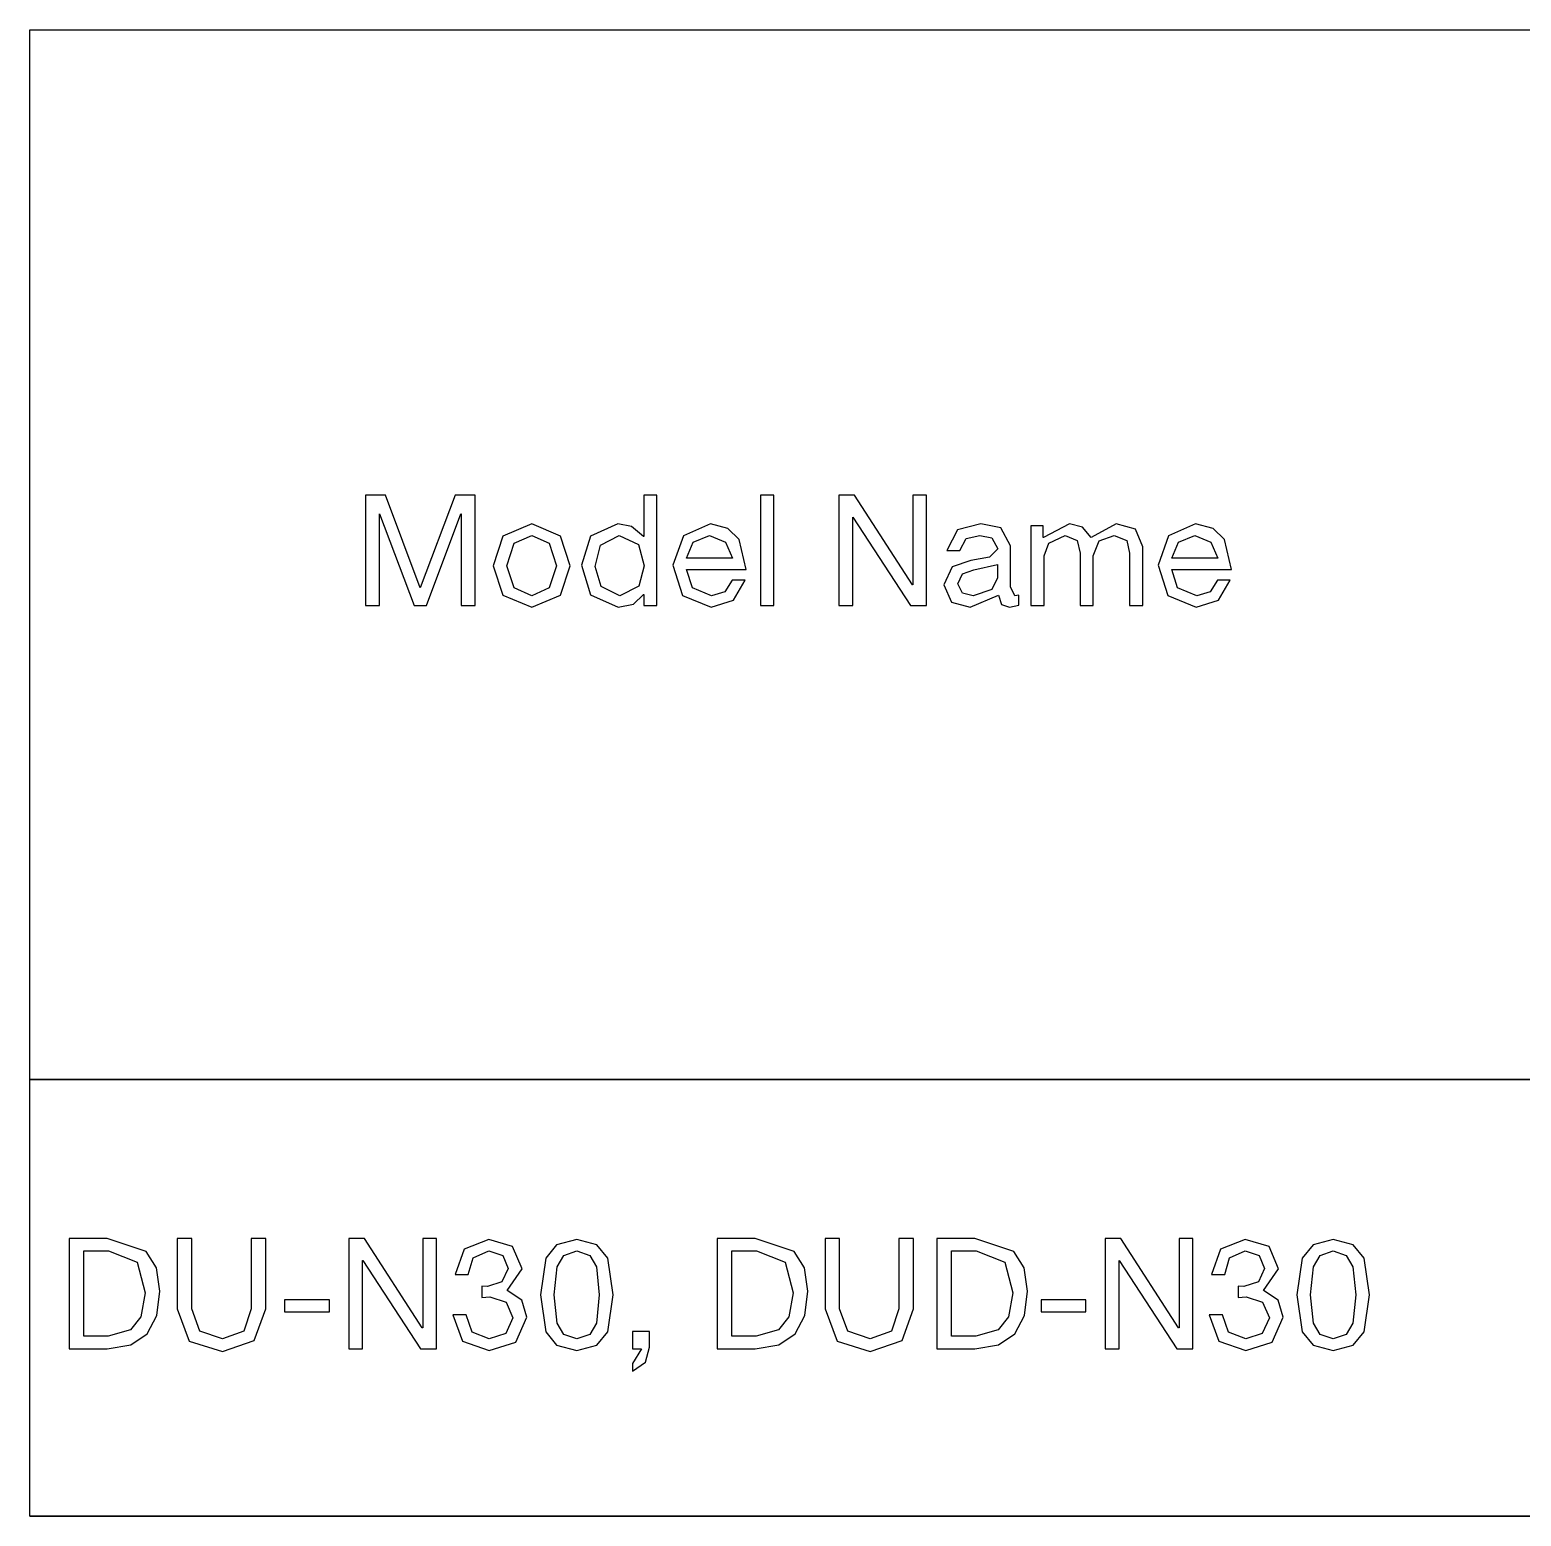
# Model space of a CAD drawing. Extents: x -212 to 220, y 7 to 294.
# Drawn here: x 18.02 to 45.33, y 120.68 to 147.9 of the extents above; entities that cross this region are included whole.
import ezdxf

# ---------------------------------------------------------------- set-up
doc = ezdxf.new("R2010")
doc.units = 0

msp = doc.modelspace()

# ---------------------------------------------------------------- linework, layer by layer
at = {"layer": '1'}
for p, q in [((18.017732, 147.898229), (46.017643, 147.898229)), ((18.017732, 128.676116), (18.017732, 147.898229)), ((18.0179, 147.898), (46.01781, 147.898)), ((24.531859, 139.373521), (24.168058, 139.373521)), ((24.168058, 139.373521), (24.168058, 137.356078)), ((25.168511, 137.678538), (24.531859, 139.373521)), ((25.805163, 139.373521), (25.168511, 137.678538)), ((26.173099, 139.373521), (25.805163, 139.373521)), ((26.173099, 137.356078), (26.173099, 139.373521)), ((29.50312, 139.373521), (29.263343, 139.373521)), ((29.263343, 139.373521), (29.263343, 138.621114)), ((29.50312, 137.356078), (29.50312, 139.373521)), ((31.64252, 139.373521), (31.402742, 139.373521)), ((31.402742, 139.373521), (31.402742, 137.356078)), ((31.64252, 137.356078), (31.64252, 139.373521)), ((33.123563, 139.373521), (32.83831, 139.373521)), ((32.83831, 139.373521), (32.83831, 137.356078)), ((34.181894, 137.736415), (33.123563, 139.373521)), ((34.442344, 139.373521), (34.190163, 139.373521)), ((34.190163, 139.373521), (34.190163, 137.736415)), ((34.442344, 137.356078), (34.442344, 139.373521)), ((24.420238, 137.356078), (24.420238, 139.034525)), ((24.420238, 139.034525), (24.424372, 139.034525)), ((24.424372, 139.034525), (25.05689, 137.356078)), ((25.284266, 137.356078), (25.91265, 139.034525)), ((25.91265, 139.034525), (25.920918, 139.034525)), ((25.920918, 139.034525), (25.920918, 137.356078)), ((27.209726, 138.84849), (26.682627, 138.627315)), ((27.736824, 138.627315), (27.209726, 138.84849)), ((28.78792, 138.84849), (28.287693, 138.623698)), ((29.039067, 138.799914), (28.78792, 138.84849)), ((29.259208, 138.621114), (29.039067, 138.799914)), ((30.48187, 138.84849), (29.988361, 138.633)), ((30.804911, 138.768004), (30.48187, 138.84849)), ((31.010518, 138.56427), (30.804911, 138.768004)), ((33.090491, 137.356078), (33.090491, 138.972513)), ((33.090491, 138.972513), (33.094625, 138.972513)), ((33.094625, 138.972513), (34.148822, 137.356078)), ((35.434528, 138.84849), (35.008199, 138.741003)), ((35.805048, 138.77666), (35.434528, 138.84849)), ((35.98023, 138.447482), (35.805048, 138.77666)), ((36.577608, 138.815417), (36.354367, 138.815417)), ((36.354367, 138.815417), (36.354367, 137.356078)), ((36.577608, 138.600443), (36.577608, 138.815417)), ((37.057165, 138.84849), (36.585877, 138.600443)), ((37.301077, 138.791129), (37.057165, 138.84849)), ((37.458173, 138.600443), (37.301077, 138.791129)), ((37.912925, 138.84849), (37.458173, 138.600443)), ((38.266907, 138.750822), (37.912925, 138.84849)), ((39.369163, 138.84849), (38.875654, 138.633)), ((39.692205, 138.768004), (39.369163, 138.84849)), ((39.897811, 138.56427), (39.692205, 138.768004)), ((26.682627, 138.627315), (26.502794, 138.08368)), ((26.754974, 138.08368), (26.887782, 138.49399)), ((26.887782, 138.49399), (27.209726, 138.63765)), ((27.209726, 138.63765), (27.531669, 138.49399)), ((27.531669, 138.49399), (27.664477, 138.08368)), ((27.916658, 138.08368), (27.736824, 138.627315)), ((28.287693, 138.623698), (28.122329, 138.091948)), ((28.471145, 138.461434), (28.812725, 138.63765)), ((28.812725, 138.63765), (29.166191, 138.469186)), ((29.263343, 138.621114), (29.259208, 138.621114)), ((29.988361, 138.633), (29.795609, 138.091948)), ((30.047789, 138.22424), (30.168194, 138.514661)), ((30.168194, 138.514661), (30.465334, 138.63765)), ((30.465334, 138.63765), (30.761439, 138.517761)), ((30.761439, 138.517761), (30.887012, 138.22424)), ((31.139193, 138.013401), (31.010518, 138.56427)), ((35.008199, 138.741003), (34.814412, 138.360665)), ((35.054191, 138.360665), (35.164779, 138.579773)), ((35.164779, 138.579773), (35.417992, 138.63765)), ((35.417992, 138.63765), (35.63865, 138.594759)), ((35.63865, 138.594759), (35.744586, 138.393738)), ((36.585877, 138.600443), (36.577608, 138.600443)), ((36.594145, 138.265581), (36.681478, 138.493473)), ((36.681478, 138.493473), (36.982751, 138.63765)), ((36.982751, 138.63765), (37.199791, 138.546183)), ((37.199791, 138.546183), (37.255602, 138.31519)), ((37.49538, 138.265581), (37.6008, 138.536882)), ((37.6008, 138.536882), (37.879852, 138.63765)), ((37.879852, 138.63765), (38.107228, 138.543083)), ((38.107228, 138.543083), (38.160971, 138.31519)), ((38.400749, 138.426811), (38.266907, 138.750822)), ((38.875654, 138.633), (38.682902, 138.091948)), ((38.935082, 138.22424), (39.055487, 138.514661)), ((39.055487, 138.514661), (39.352627, 138.63765)), ((39.352627, 138.63765), (39.648732, 138.517761)), ((39.648732, 138.517761), (39.774306, 138.22424)), ((40.026486, 138.013401), (39.897811, 138.56427)), ((28.37451, 138.071278), (28.471145, 138.461434)), ((29.166191, 138.469186), (29.271611, 138.08368)), ((30.887012, 138.22424), (30.047789, 138.22424)), ((34.814412, 138.360665), (35.054191, 138.360665)), ((35.597826, 138.239743), (35.252628, 138.178765)), ((35.744586, 138.393738), (35.597826, 138.239743)), ((35.98023, 137.699208), (35.98023, 138.447482)), ((36.594145, 137.356078), (36.594145, 138.265581)), ((37.255602, 138.31519), (37.255602, 137.356078)), ((37.49538, 137.356078), (37.49538, 138.265581)), ((38.160971, 138.31519), (38.160971, 137.356078)), ((38.400749, 137.356078), (38.400749, 138.426811)), ((39.774306, 138.22424), (38.935082, 138.22424)), ((26.502794, 138.08368), (26.682627, 137.543663)), ((26.502794, 138.08368), (26.502794, 138.08368)), ((26.887782, 137.676988), (26.754974, 138.08368)), ((26.754974, 138.08368), (26.754974, 138.08368)), ((27.664477, 138.08368), (27.531669, 137.676988)), ((27.736824, 137.543663), (27.916658, 138.08368)), ((28.122329, 138.091948), (28.28976, 137.552448)), ((28.483547, 137.700242), (28.37451, 138.071278)), ((28.37451, 138.071278), (28.37451, 138.071278)), ((29.271611, 138.08368), (29.169292, 137.706443)), ((29.795609, 138.091948), (29.974409, 137.540045)), ((30.152692, 137.679055), (30.047789, 138.013401)), ((30.047789, 138.013401), (31.139193, 138.013401)), ((34.913631, 138.062493), (34.760669, 137.732281)), ((35.252628, 138.178765), (34.913631, 138.062493)), ((35.100699, 137.936403), (35.306371, 138.009266)), ((35.306371, 138.009266), (35.740452, 138.108485)), ((35.740452, 138.108485), (35.740452, 137.864573)), ((38.682902, 138.091948), (38.861702, 137.540045)), ((39.039985, 137.679055), (38.935082, 138.013401)), ((38.935082, 138.013401), (40.026486, 138.013401)), ((27.209726, 137.533844), (26.887782, 137.676988)), ((27.531669, 137.676988), (27.209726, 137.533844)), ((28.825127, 137.533844), (28.483547, 137.700242)), ((29.169292, 137.706443), (28.825127, 137.533844)), ((30.502541, 137.533844), (30.152692, 137.679055)), ((30.882878, 137.819098), (30.75007, 137.605158)), ((31.118522, 137.819098), (30.882878, 137.819098)), ((30.904066, 137.450129), (31.118522, 137.819098)), ((34.190163, 137.736415), (34.181894, 137.736415)), ((34.760669, 137.732281), (34.901229, 137.417573)), ((35.01285, 137.748818), (35.100699, 137.936403)), ((35.099149, 137.58242), (35.01285, 137.748818)), ((35.740452, 137.864573), (35.636583, 137.649599)), ((36.058778, 137.533844), (35.98023, 137.699208)), ((39.389834, 137.533844), (39.039985, 137.679055)), ((39.770172, 137.819098), (39.637363, 137.605158)), ((40.005816, 137.819098), (39.770172, 137.819098)), ((39.791359, 137.450129), (40.005816, 137.819098)), ((26.682627, 137.543663), (27.209726, 137.323005)), ((27.209726, 137.323005), (27.736824, 137.543663)), ((28.28976, 137.552448), (28.792054, 137.323005)), ((29.07214, 137.378299), (29.259208, 137.554515)), ((29.259208, 137.554515), (29.263343, 137.554515)), ((29.263343, 137.554515), (29.263343, 137.356078)), ((29.974409, 137.540045), (30.494273, 137.323005)), ((30.494273, 137.323005), (30.904066, 137.450129)), ((30.75007, 137.605158), (30.502541, 137.533844)), ((34.901229, 137.417573), (35.240226, 137.323005)), ((35.293969, 137.533844), (35.099149, 137.58242)), ((35.240226, 137.323005), (35.756989, 137.546247)), ((35.636583, 137.649599), (35.293969, 137.533844)), ((35.756989, 137.546247), (35.811766, 137.375715)), ((36.133192, 137.546247), (36.058778, 137.533844)), ((36.133192, 137.360212), (36.133192, 137.546247)), ((38.861702, 137.540045), (39.381565, 137.323005)), ((39.381565, 137.323005), (39.791359, 137.450129)), ((39.637363, 137.605158), (39.389834, 137.533844)), ((24.168058, 137.356078), (24.420238, 137.356078)), ((25.05689, 137.356078), (25.284266, 137.356078)), ((25.920918, 137.356078), (26.173099, 137.356078)), ((28.792054, 137.323005), (29.07214, 137.378299)), ((29.263343, 137.356078), (29.50312, 137.356078)), ((31.402742, 137.356078), (31.64252, 137.356078)), ((32.83831, 137.356078), (33.090491, 137.356078)), ((34.148822, 137.356078), (34.442344, 137.356078)), ((35.811766, 137.375715), (35.95956, 137.323005)), ((35.95956, 137.323005), (36.133192, 137.360212)), ((36.354367, 137.356078), (36.594145, 137.356078)), ((37.255602, 137.356078), (37.49538, 137.356078)), ((38.160971, 137.356078), (38.400749, 137.356078)), ((46.017643, 128.676116), (18.017732, 128.676116)), ((18.017732, 128.676116), (46.017643, 128.676116)), ((18.017732, 120.676192), (18.017732, 128.676116)), ((18.0179, 128.676), (46.01781, 128.676)), ((19.433652, 125.761156), (18.739123, 125.761156)), ((18.739123, 125.761156), (18.739123, 123.743712)), ((20.149887, 125.524478), (19.433652, 125.761156)), ((20.982911, 125.761156), (20.718329, 125.761156)), ((20.718329, 125.761156), (20.718329, 124.471315)), ((20.982911, 124.471315), (20.982911, 125.761156)), ((22.338898, 125.761156), (22.070181, 125.761156)), ((22.070181, 125.761156), (22.070181, 124.471315)), ((22.338898, 124.471315), (22.338898, 125.761156)), ((23.861289, 125.761156), (23.861282, 123.743712)), ((24.146541, 125.761156), (23.861289, 125.761156)), ((25.204872, 124.12405), (24.146541, 125.761156)), ((25.465306, 125.761156), (25.213127, 125.761156)), ((25.213127, 125.761156), (25.213127, 124.12405)), ((25.465306, 123.743712), (25.465306, 125.761156)), ((26.424426, 125.74462), (25.970708, 125.564787)), ((26.860576, 125.61543), (26.424426, 125.74462)), ((28.034659, 125.744619), (27.665561, 125.64792)), ((28.402013, 125.64792), (28.034659, 125.744619)), ((31.301639, 125.761156), (30.607109, 125.761156)), ((30.607109, 125.761156), (30.607109, 123.743712)), ((32.017871, 125.524478), (31.301639, 125.761156)), ((32.84986, 125.761156), (32.585278, 125.761156)), ((32.585278, 125.761156), (32.585278, 124.471315)), ((32.84986, 124.471315), (32.84986, 125.761156)), ((34.205847, 125.761156), (33.93713, 125.761156)), ((33.93713, 125.761156), (33.93713, 124.471315)), ((34.205847, 124.471315), (34.205847, 125.761156)), ((35.325155, 125.761156), (34.630626, 125.761156)), ((34.630626, 125.761156), (34.630626, 123.743712)), ((36.041389, 125.524478), (35.325155, 125.761156)), ((37.71571, 125.761156), (37.715703, 123.743712)), ((38.000962, 125.761156), (37.71571, 125.761156)), ((39.059293, 124.12405), (38.000962, 125.761156)), ((39.319727, 125.761156), (39.067548, 125.761156)), ((39.067548, 125.761156), (39.067548, 124.12405)), ((39.319727, 123.743712), (39.319727, 125.761156)), ((40.278847, 125.74462), (39.825128, 125.564787)), ((40.714996, 125.61543), (40.278847, 125.74462)), ((41.88908, 125.744619), (41.519982, 125.64792)), ((42.256435, 125.64792), (41.88908, 125.744619)), ((19.00784, 125.53378), (19.45846, 125.53378)), ((19.00784, 123.971088), (19.00784, 125.53378)), ((19.45846, 125.53378), (19.981423, 125.329142)), ((20.337085, 125.22398), (20.149887, 125.524478)), ((25.970708, 125.564787), (25.808446, 125.0997)), ((26.048221, 125.0997), (26.138655, 125.405107)), ((26.138655, 125.405107), (26.424426, 125.533781)), ((26.424426, 125.533781), (26.678156, 125.451616)), ((26.678156, 125.451616), (26.779958, 125.211321)), ((27.036275, 125.207187), (26.860576, 125.61543)), ((27.466219, 125.402005), (27.369068, 124.727629)), ((27.665561, 125.64792), (27.466219, 125.402005)), ((27.674474, 125.242326), (27.797398, 125.449677)), ((27.797398, 125.449677), (28.034659, 125.53378)), ((28.034659, 125.53378), (28.271919, 125.449677)), ((28.271919, 125.449677), (28.394844, 125.242326)), ((28.601548, 125.402005), (28.402013, 125.64792)), ((28.70025, 124.727629), (28.601548, 125.402005)), ((30.875823, 125.53378), (31.326442, 125.53378)), ((30.875823, 123.971088), (30.875823, 125.53378)), ((31.326442, 125.53378), (31.849406, 125.329142)), ((32.205067, 125.22398), (32.017871, 125.524478)), ((34.899343, 125.53378), (35.349959, 125.53378)), ((34.899343, 123.971088), (34.899343, 125.53378)), ((35.349959, 125.53378), (35.872924, 125.329142)), ((36.228587, 125.22398), (36.041389, 125.524478)), ((39.825128, 125.564787), (39.662866, 125.0997)), ((39.902645, 125.0997), (39.993078, 125.405107)), ((39.993078, 125.405107), (40.278847, 125.533781)), ((40.278847, 125.533781), (40.532577, 125.451616)), ((40.532577, 125.451616), (40.634379, 125.211321)), ((40.890696, 125.207187), (40.714996, 125.61543)), ((41.320642, 125.402005), (41.223492, 124.727629)), ((41.519982, 125.64792), (41.320642, 125.402005)), ((41.528895, 125.242326), (41.651819, 125.449677)), ((41.651819, 125.449677), (41.88908, 125.53378)), ((41.88908, 125.53378), (42.126339, 125.449677)), ((42.126339, 125.449677), (42.249265, 125.242326)), ((42.45597, 125.402005), (42.256435, 125.64792)), ((42.554671, 124.727629), (42.45597, 125.402005)), ((19.981423, 125.329142), (20.132317, 124.764836)), ((20.401034, 124.797909), (20.337085, 125.22398)), ((24.113461, 123.743712), (24.113461, 125.360147)), ((24.113461, 125.360147), (24.117589, 125.360147)), ((24.117589, 125.360147), (25.171785, 123.743712)), ((26.779958, 125.211321), (26.665755, 124.967408)), ((26.759289, 124.810313), (27.036275, 125.207187)), ((27.62125, 124.727629), (27.674474, 125.242326)), ((28.394844, 125.242326), (28.448071, 124.727629)), ((31.849406, 125.329142), (32.000299, 124.764836)), ((32.269017, 124.797909), (32.205067, 125.22398)), ((35.872924, 125.329142), (36.02382, 124.764836)), ((36.292537, 124.797909), (36.228587, 125.22398)), ((37.967882, 123.743712), (37.967882, 125.360147)), ((37.967882, 125.360147), (37.97201, 125.360147)), ((37.97201, 125.360147), (39.026206, 123.743712)), ((40.634379, 125.211321), (40.520175, 124.967408)), ((40.61371, 124.810313), (40.890696, 125.207187)), ((41.475671, 124.727629), (41.528895, 125.242326)), ((42.249265, 125.242326), (42.302492, 124.727629)), ((25.808446, 125.0997), (26.048221, 125.0997)), ((26.399622, 124.884726), (26.296269, 124.888861)), ((26.296269, 124.888861), (26.296269, 124.682154)), ((26.665755, 124.967408), (26.399622, 124.884726)), ((39.662866, 125.0997), (39.902645, 125.0997)), ((40.254043, 124.884726), (40.15069, 124.888861)), ((40.15069, 124.888861), (40.15069, 124.682154)), ((40.520175, 124.967408), (40.254043, 124.884726)), ((20.132317, 124.764836), (20.05196, 124.326879)), ((20.344061, 124.348906), (20.401034, 124.797909)), ((23.503679, 124.640813), (22.685127, 124.640813)), ((22.685127, 124.640813), (22.685127, 124.417571)), ((23.503679, 124.417571), (23.503679, 124.640813)), ((26.296269, 124.682154), (26.440964, 124.690423)), ((26.440964, 124.690423), (26.742236, 124.593272)), ((26.742236, 124.593272), (26.866777, 124.310085)), ((26.759289, 124.806178), (26.759289, 124.810313)), ((27.03059, 124.632029), (26.759289, 124.806178)), ((27.118956, 124.318353), (27.03059, 124.632029)), ((27.369068, 124.727629), (27.466219, 124.053253)), ((27.369068, 124.727629), (27.369068, 124.727629)), ((27.674477, 124.212933), (27.62125, 124.727629)), ((27.62125, 124.727629), (27.62125, 124.727629)), ((28.448071, 124.727629), (28.394847, 124.212933)), ((28.601548, 124.053253), (28.70025, 124.727629)), ((32.000299, 124.764836), (31.919943, 124.326879)), ((32.212043, 124.348906), (32.269017, 124.797909)), ((36.02382, 124.764836), (35.943463, 124.326879)), ((36.235564, 124.348906), (36.292537, 124.797909)), ((37.3581, 124.640813), (36.539548, 124.640813)), ((36.539548, 124.640813), (36.539548, 124.417571)), ((37.3581, 124.417571), (37.3581, 124.640813)), ((40.15069, 124.682154), (40.295385, 124.690423)), ((40.295385, 124.690423), (40.596658, 124.593272)), ((40.596658, 124.593272), (40.721197, 124.310085)), ((40.61371, 124.806178), (40.61371, 124.810313)), ((40.885011, 124.632029), (40.61371, 124.806178)), ((40.973376, 124.318353), (40.885011, 124.632029)), ((41.223492, 124.727629), (41.320642, 124.053253)), ((41.223492, 124.727629), (41.223492, 124.727629)), ((41.528897, 124.212933), (41.475671, 124.727629)), ((41.475671, 124.727629), (41.475671, 124.727629)), ((42.302492, 124.727629), (42.249268, 124.212933)), ((42.45597, 124.053253), (42.554671, 124.727629)), ((20.05196, 124.326879), (19.861533, 124.08891)), ((20.16849, 124.018113), (20.344061, 124.348906)), ((20.718329, 124.471315), (20.936402, 123.881171)), ((21.130705, 124.063072), (20.982911, 124.471315)), ((22.070181, 124.471315), (21.934788, 124.063072)), ((22.129608, 123.892023), (22.338898, 124.471315)), ((22.685127, 124.417571), (23.503679, 124.417571)), ((26.006883, 124.363829), (25.762969, 124.363829)), ((25.762969, 124.363829), (25.941257, 123.882206)), ((26.119019, 124.044986), (26.006883, 124.363829)), ((26.866777, 124.310085), (26.736552, 124.024315)), ((26.916901, 123.864119), (27.118956, 124.318353)), ((31.919943, 124.326879), (31.729516, 124.08891)), ((32.036473, 124.018113), (32.212043, 124.348906)), ((32.585278, 124.471315), (32.803352, 123.881171)), ((32.997655, 124.063072), (32.84986, 124.471315)), ((33.93713, 124.471315), (33.801738, 124.063072)), ((33.996558, 123.892023), (34.205847, 124.471315)), ((35.943463, 124.326879), (35.753036, 124.08891)), ((36.059993, 124.018113), (36.235564, 124.348906)), ((36.539548, 124.417571), (37.3581, 124.417571)), ((39.861303, 124.363829), (39.61739, 124.363829)), ((39.61739, 124.363829), (39.795678, 123.882206)), ((39.97344, 124.044986), (39.861303, 124.363829)), ((40.721197, 124.310085), (40.590973, 124.024315)), ((40.771323, 123.864119), (40.973376, 124.318353)), ((19.861533, 124.08891), (19.454325, 123.971088)), ((19.867346, 123.813669), (20.16849, 124.018113)), ((21.54515, 123.921479), (21.130705, 124.063072)), ((21.934788, 124.063072), (21.54515, 123.921479)), ((25.213127, 124.12405), (25.204872, 124.12405)), ((26.432695, 123.921479), (26.119019, 124.044986)), ((26.736552, 124.024315), (26.432695, 123.921479)), ((27.466219, 124.053253), (27.665561, 123.807339)), ((27.797401, 124.005582), (27.674477, 124.212933)), ((28.394847, 124.212933), (28.271922, 124.005582)), ((28.402013, 123.807339), (28.601548, 124.053253)), ((29.367909, 124.057904), (29.053719, 124.057904)), ((29.053719, 124.057904), (29.053719, 123.743712)), ((29.367909, 123.772651), (29.367909, 124.057904)), ((31.729516, 124.08891), (31.322308, 123.971088)), ((31.735331, 123.813669), (32.036473, 124.018113)), ((33.412099, 123.921479), (32.997655, 124.063072)), ((33.801738, 124.063072), (33.412099, 123.921479)), ((35.753036, 124.08891), (35.345825, 123.971088)), ((35.758849, 123.813669), (36.059993, 124.018113)), ((39.067548, 124.12405), (39.059293, 124.12405)), ((40.287116, 123.921479), (39.97344, 124.044986)), ((40.590973, 124.024315), (40.287116, 123.921479)), ((41.320642, 124.053253), (41.519982, 123.807339)), ((41.651822, 124.005582), (41.528897, 124.212933)), ((42.249268, 124.212933), (42.126342, 124.005582)), ((42.256435, 123.807339), (42.45597, 124.053253)), ((18.739123, 123.743712), (19.433652, 123.743712)), ((19.454325, 123.971088), (19.00784, 123.971088)), ((19.433652, 123.743712), (19.867346, 123.813669)), ((20.936402, 123.881171), (21.54515, 123.694103)), ((21.54515, 123.694103), (22.129608, 123.892023)), ((23.861282, 123.743712), (24.113461, 123.743712)), ((25.171785, 123.743712), (25.465306, 123.743712)), ((25.941257, 123.882206), (26.432695, 123.71064)), ((26.432695, 123.71064), (26.916901, 123.864119)), ((27.665561, 123.807339), (28.034659, 123.710639)), ((28.034659, 123.921479), (27.797401, 124.005582)), ((28.271922, 124.005582), (28.034659, 123.921479)), ((28.034659, 123.710639), (28.402013, 123.807339)), ((29.053719, 123.743712), (29.219083, 123.743712)), ((29.219083, 123.743712), (29.053719, 123.470861)), ((29.292979, 123.495666), (29.367909, 123.772651)), ((30.607109, 123.743712), (31.301639, 123.743712)), ((31.322308, 123.971088), (30.875823, 123.971088)), ((31.301639, 123.743712), (31.735331, 123.813669)), ((32.803352, 123.881171), (33.412099, 123.694103)), ((33.412099, 123.694103), (33.996558, 123.892023)), ((34.630626, 123.743712), (35.325155, 123.743712)), ((35.345825, 123.971088), (34.899343, 123.971088)), ((35.325155, 123.743712), (35.758849, 123.813669)), ((37.715703, 123.743712), (37.967882, 123.743712)), ((39.026206, 123.743712), (39.319727, 123.743712)), ((39.795678, 123.882206), (40.287116, 123.71064)), ((40.287116, 123.71064), (40.771323, 123.864119)), ((41.519982, 123.807339), (41.88908, 123.710639)), ((41.88908, 123.921479), (41.651822, 124.005582)), ((42.126342, 124.005582), (41.88908, 123.921479)), ((41.88908, 123.710639), (42.256435, 123.807339)), ((29.053719, 123.330302), (29.292979, 123.495666)), ((29.053719, 123.470861), (29.053719, 123.330302)), ((46.017643, 120.676192), (18.017732, 120.676192)), ((18.0179, 120.676), (46.01781, 120.676))]:
    msp.add_line(p, q, dxfattribs=at)

doc.saveas('drawing.dxf')
